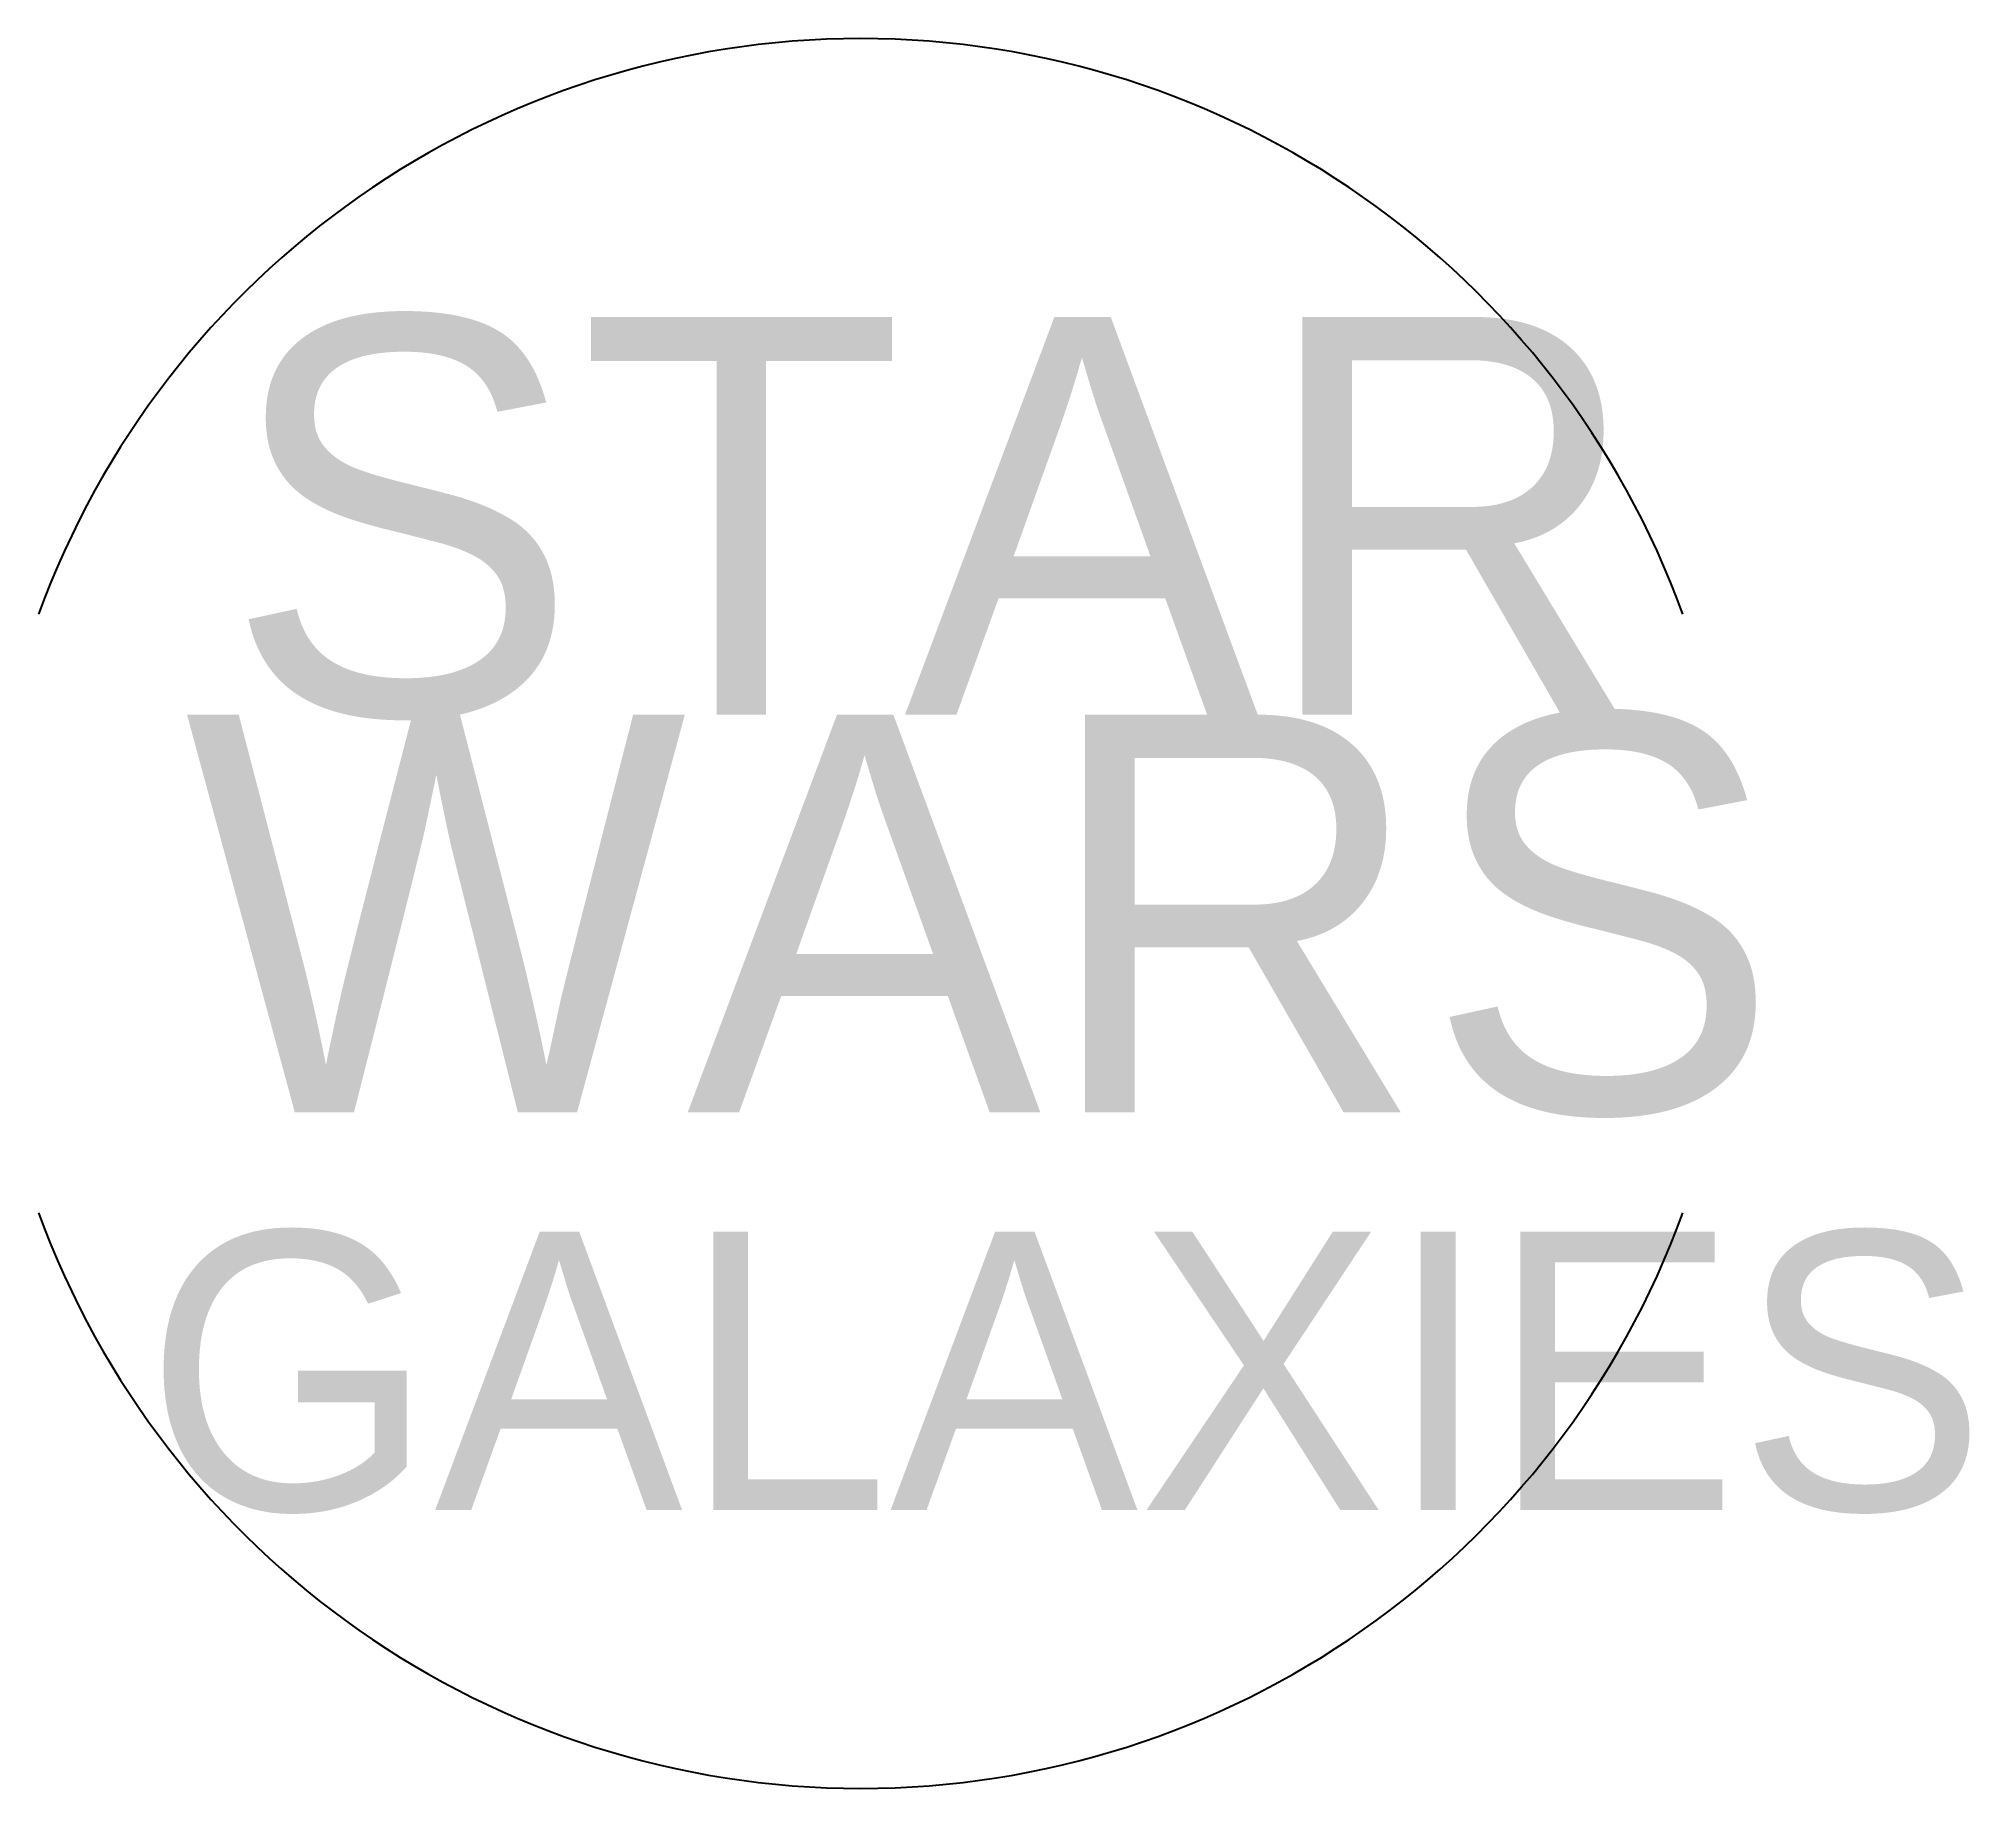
# Model space of a CAD drawing. Header units: millimetres. Extents: x 2.3 to 50.9, y 1 to 45.
import ezdxf

# ---------------------------------------------------------------- set-up
doc = ezdxf.new("R2010")
doc.units = ezdxf.units.MM

msp = doc.modelspace()

# ---------------------------------------------------------------- linework, layer by layer
at = {"layer": 'LOGO'}
for start, end in [(20, 160), (200, 340)]:
    msp.add_arc((23, 23), 22, start, end, dxfattribs=at)

# ---------------------------------------------------------------- texts
for s, height, p in [('STAR', 10, (7, 28)), ('WARS', 10, (6, 18)), ('GALAXIES', 7, (5, 8))]:
    msp.add_text(s, height=height, dxfattribs=at).set_placement(p)

doc.saveas('drawing.dxf')
